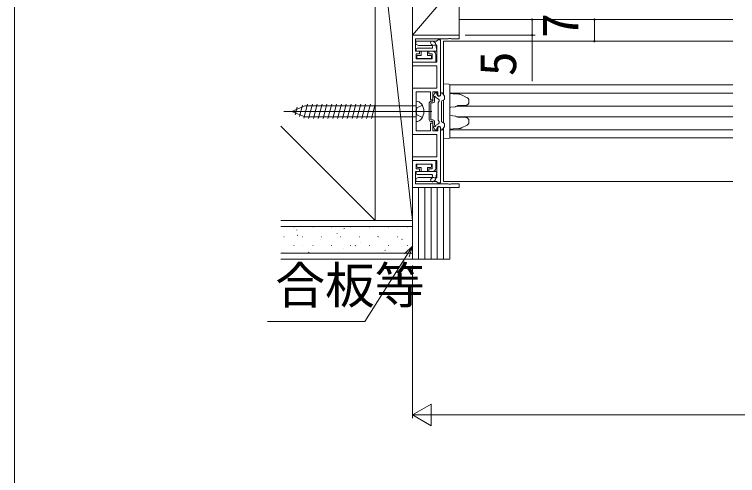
# Model space of a CAD drawing. Units: millimetres, scale not verified. Extents: x -2376 to -396, y -1680 to 1510.
# Drawn here: x -2376 to -2143.6, y 625.1 to 773.2 of the extents above; entities that cross this region are included whole.
import ezdxf
from ezdxf.enums import TextEntityAlignment as Align

# ---------------------------------------------------------------- set-up
doc = ezdxf.new("R2010")
doc.units = ezdxf.units.MM
doc.header["$LTSCALE"] = 8
doc.linetypes.add('CHAIN2', pattern=[12, 9, -1, 1, -1])
doc.linetypes.add('DASHED3', pattern=[4, 3, -1])
for name, color, linetype, lineweight in [('0-2_YKK_ZWAK', 7, 'Continuous', 9), ('0-3_YKK_11', 7, 'Continuous', 9), ('0-4_YKK_12', 2, 'Continuous', 9), ('0-6_YSS_K', 3, 'Continuous', 9), ('0-7_YKK_13', 4, 'Continuous', 9), ('0-8_YKK_D', 6, 'Continuous', 9)]:
    doc.layers.add(name, color=color, linetype=linetype, lineweight=lineweight)
doc.styles.add('ＭＳ ゴシック', font='')
doc.styles.get('ＭＳ ゴシック').set_extended_font_data('MS Gothic')

msp = doc.modelspace()

# ---------------------------------------------------------------- linework, layer by layer
at = {"layer": '0-2_YKK_ZWAK'}
msp.add_line((-2376, -1680), (-2376, 1440), dxfattribs=at)
at = {"layer": '0-3_YKK_11'}
for p, q in [((-2248.091, 757.899), (-2248.091, 766.599)), ((-2248.091, 766.599), (-2233.091, 766.599)), ((-2247.091, 765.399), (-2247.091, 761.399)), ((-2236.549, 765.399), (-2247.091, 765.399)), ((-2240.383, 764.599), (-2240.087, 764.849)), ((-2240.087, 764.849), (-2239.791, 765.099)), ((-2239.791, 765.099), (-2239.091, 765.099)), ((-2239.091, 765.099), (-2239.091, 747.1)), ((-2236.366, 765.519), (-2236.549, 765.399)), ((-2235.816, 765.519), (-2236.366, 765.519)), ((-2235.633, 765.399), (-2235.816, 765.519)), ((-2233.091, 765.399), (-2235.633, 765.399)), ((-2233.091, 766.599), (-2233.091, 765.399)), ((-2246.991, 764.599), (-2240.383, 764.599)), ((-2246.991, 763.699), (-2246.991, 764.599)), ((-2246.179, 763.309), (-2246.991, 763.699)), ((-2245.804, 763.309), (-2246.179, 763.309)), ((-2245.179, 763.309), (-2245.804, 763.309)), ((-2244.804, 763.309), (-2245.179, 763.309)), ((-2244.179, 763.309), (-2244.804, 763.309)), ((-2243.804, 763.309), (-2244.179, 763.309)), ((-2243.179, 763.309), (-2243.804, 763.309)), ((-2242.804, 763.309), (-2243.179, 763.309)), ((-2242.179, 763.309), (-2242.804, 763.309)), ((-2241.804, 763.309), (-2242.179, 763.309)), ((-2241.16, 763.324), (-2241.804, 763.309)), ((-2240.962, 763.399), (-2241.16, 763.324)), ((-2240.291, 763.399), (-2240.962, 763.399)), ((-2240.291, 757.899), (-2240.291, 763.399)), ((-2247.091, 761.399), (-2245.791, 761.399)), ((-2246.891, 760.599), (-2246.891, 758.999)), ((-2245.791, 760.599), (-2246.891, 760.599)), ((-2245.791, 761.399), (-2245.791, 760.599)), ((-2242.791, 761.399), (-2241.591, 761.399)), ((-2242.791, 760.599), (-2242.791, 761.399)), ((-2241.691, 760.599), (-2242.791, 760.599)), ((-2241.691, 758.999), (-2241.691, 760.599)), ((-2240.591, 760.4), (-2240.591, 757.899)), ((-2240.591, 757.899), (-2248.091, 757.899)), ((-2248.091, 757.899), (-2240.291, 757.899)), ((-2248.091, 756.7), (-2248.091, 757.899)), ((-2246.891, 758.999), (-2241.691, 758.999)), ((-2240.291, 756.7), (-2248.091, 756.7)), ((-2240.291, 749.549), (-2240.291, 756.7)), ((-2248.091, 749.549), (-2240.291, 749.549)), ((-2248.091, 734.649), (-2248.091, 749.549)), ((-2246.891, 748.349), (-2246.891, 742.558)), ((-2242.291, 748.349), (-2246.891, 748.349)), ((-2242.291, 745.849), (-2242.291, 748.349)), ((-2241.491, 748.349), (-2241.491, 745.849)), ((-2239.891, 748.349), (-2241.491, 748.349)), ((-2239.891, 747.1), (-2239.891, 748.349)), ((-2239.091, 747.1), (-2239.891, 747.1)), ((-2241.491, 745.849), (-2242.291, 745.849)), ((-2246.891, 742.558), (-2247.011, 742.374)), ((-2247.011, 742.374), (-2247.011, 741.824)), ((-2247.011, 741.824), (-2246.891, 741.641)), ((-2246.891, 741.641), (-2246.891, 735.849)), ((-2242.291, 738.349), (-2241.491, 738.349)), ((-2242.291, 735.849), (-2242.291, 738.349)), ((-2241.491, 738.349), (-2241.491, 735.849)), ((-2239.891, 737.099), (-2239.091, 737.099)), ((-2239.891, 735.849), (-2239.891, 737.099)), ((-2239.091, 737.099), (-2239.091, 719.099)), ((-2240.291, 734.649), (-2248.091, 734.649)), ((-2246.891, 735.849), (-2242.291, 735.849)), ((-2241.491, 735.849), (-2239.891, 735.849)), ((-2240.291, 727.499), (-2240.291, 734.649)), ((-2248.091, 727.499), (-2240.291, 727.499)), ((-2248.091, 726.299), (-2248.091, 727.499)), ((-2248.091, 726.299), (-2248.091, 717.6)), ((-2240.591, 726.299), (-2248.091, 726.299)), ((-2240.291, 726.299), (-2248.091, 726.299)), ((-2246.891, 725.199), (-2241.691, 725.199)), ((-2246.891, 723.599), (-2246.891, 725.199)), ((-2241.691, 725.199), (-2241.691, 723.599)), ((-2240.591, 723.799), (-2240.591, 726.299)), ((-2240.291, 720.799), (-2240.291, 726.299)), ((-2247.091, 722.799), (-2245.791, 722.799)), ((-2247.091, 718.799), (-2247.091, 722.799)), ((-2245.791, 723.599), (-2246.891, 723.599)), ((-2245.791, 722.799), (-2245.791, 723.599)), ((-2242.791, 723.599), (-2242.791, 722.799)), ((-2241.691, 723.599), (-2242.791, 723.599)), ((-2242.791, 722.799), (-2241.591, 722.799)), ((-2246.991, 720.499), (-2246.179, 720.89)), ((-2246.991, 719.599), (-2246.991, 720.499)), ((-2246.179, 720.89), (-2245.804, 720.89)), ((-2245.804, 720.89), (-2245.179, 720.89)), ((-2245.179, 720.89), (-2244.804, 720.89)), ((-2244.804, 720.89), (-2244.179, 720.89)), ((-2244.179, 720.89), (-2243.804, 720.89)), ((-2243.804, 720.89), (-2243.179, 720.89)), ((-2243.179, 720.89), (-2242.804, 720.89)), ((-2242.804, 720.89), (-2242.179, 720.89)), ((-2242.179, 720.89), (-2241.804, 720.89)), ((-2241.804, 720.89), (-2241.16, 720.874)), ((-2241.16, 720.874), (-2240.962, 720.799)), ((-2240.962, 720.799), (-2240.291, 720.799)), ((-2236.549, 718.799), (-2247.091, 718.799)), ((-2240.383, 719.599), (-2246.991, 719.599)), ((-2240.087, 719.349), (-2240.383, 719.599)), ((-2239.791, 719.099), (-2240.087, 719.349)), ((-2239.091, 719.099), (-2239.791, 719.099)), ((-2236.366, 718.68), (-2236.549, 718.799)), ((-2235.816, 718.68), (-2236.366, 718.68)), ((-2235.633, 718.799), (-2235.816, 718.68)), ((-2233.091, 718.799), (-2235.633, 718.799)), ((-2233.091, 717.6), (-2233.091, 718.799)), ((-2248.091, 717.6), (-2233.091, 717.6))]:
    msp.add_line(p, q, dxfattribs=at)
for centre, start, end in [((-2241.591, 760.4), 0, 89.99998), ((-2241.591, 723.799), 270, 359.99998)]:
    msp.add_arc(centre, 1, start, end, dxfattribs=at)
at = {"layer": '0-4_YKK_12'}
for p, q in [((-2145.091, 764.599), (-2238.091, 764.599)), ((-2238.091, 764.599), (-2238.091, 750.899)), ((-2236.11, 750.599), (-2145.091, 750.599)), ((-2236.091, 747.999), (-2145.091, 747.999)), ((-2233.878, 743.799), (-2145.091, 743.799)), ((-2233.877, 740.399), (-2145.091, 740.399)), ((-2236.091, 736.199), (-2145.091, 736.199)), ((-2238.091, 733.299), (-2238.091, 719.599)), ((-2236.11, 733.599), (-2145.091, 733.599)), ((-2145.091, 719.599), (-2238.091, 719.599))]:
    msp.add_line(p, q, dxfattribs=at)
at = {"layer": '0-6_YSS_K'}
for p, q in [((-2260.091, 812.099), (-2248.091, 707.099)), ((-2260.091, 707.099), (-2260.091, 812.099)), ((-2248.091, 694.599), (-2248.091, 812.099)), ((-2233.091, 771.599), (-2145.091, 771.599)), ((-2290.37, 737.379), (-2260.091, 707.099)), ((-2236.091, 717.6), (-2248.091, 717.6)), ((-2246.091, 694.599), (-2246.091, 717.6)), ((-2244.091, 694.599), (-2244.091, 717.6)), ((-2242.091, 694.599), (-2242.091, 717.6)), ((-2240.091, 694.599), (-2240.091, 717.6)), ((-2238.091, 694.599), (-2238.091, 717.6)), ((-2236.091, 694.599), (-2236.091, 717.6)), ((-2260.091, 707.099), (-2290.37, 707.099)), ((-2260.091, 707.099), (-2248.091, 707.099)), ((-2290.37, 705.099), (-2248.091, 705.099)), ((-2286.221, 705.011), (-2286.121, 705.011)), ((-2280.141, 705.011), (-2280.041, 705.011)), ((-2274.061, 705.011), (-2273.961, 705.011)), ((-2270.127, 704.345), (-2269.96, 704.455)), ((-2267.981, 705.011), (-2267.881, 705.011)), ((-2261.901, 705.011), (-2261.801, 705.011)), ((-2255.821, 705.011), (-2255.721, 705.011)), ((-2249.741, 705.011), (-2249.641, 705.011)), ((-2285.261, 704), (-2285.242, 704.007)), ((-2285.111, 702.263), (-2284.944, 702.373)), ((-2272.242, 702.928), (-2272.224, 702.935)), ((-2252.984, 704.066), (-2252.965, 704.073)), ((-2289.451, 701.78), (-2289.351, 701.78)), ((-2283.371, 701.78), (-2283.271, 701.78)), ((-2277.729, 700.986), (-2277.71, 700.992)), ((-2277.291, 701.78), (-2277.191, 701.78)), ((-2271.211, 701.78), (-2271.111, 701.78)), ((-2265.131, 701.78), (-2265.031, 701.78)), ((-2264.71, 699.914), (-2264.691, 699.921)), ((-2259.224, 701.856), (-2259.205, 701.863)), ((-2259.051, 701.78), (-2258.951, 701.78)), ((-2252.971, 701.78), (-2252.871, 701.78)), ((-2251.533, 700.98), (-2251.367, 701.091)), ((-2286.221, 699.03), (-2286.121, 699.03)), ((-2283.309, 699.009), (-2283.29, 699.016)), ((-2280.141, 699.03), (-2280.041, 699.03)), ((-2274.061, 699.03), (-2273.961, 699.03)), ((-2270.291, 697.938), (-2270.272, 697.944)), ((-2267.981, 699.03), (-2267.881, 699.03)), ((-2266.517, 698.898), (-2266.35, 699.009)), ((-2261.901, 699.03), (-2261.801, 699.03)), ((-2256.912, 697.42), (-2256.745, 697.531)), ((-2255.821, 699.03), (-2255.721, 699.03)), ((-2251.692, 698.842), (-2251.673, 698.849)), ((-2249.741, 699.03), (-2249.641, 699.03)), ((-2248.091, 696.599), (-2290.37, 696.599)), ((-2289.549, 696.8), (-2289.53, 696.806)), ((-2281.501, 696.816), (-2281.334, 696.927)), ((-2257.272, 696.866), (-2257.253, 696.872)), ((-2248.091, 694.599), (-2290.37, 694.599)), ((-2236.091, 694.599), (-2248.091, 694.599))]:
    msp.add_line(p, q, dxfattribs=at)
msp.add_lwpolyline([(-2233.091, 784.099), (-2248.091, 766.599), (-2233.091, 766.599)], close=True, dxfattribs=at)
at = {"layer": '0-7_YKK_13'}
for p, q in [((-2241.876, 762.399), (-2246.541, 762.399)), ((-2241.82, 763.55), (-2242.032, 763.718)), ((-2241.713, 763.377), (-2241.583, 762.761)), ((-2240.826, 764.167), (-2241.35, 764.581)), ((-2240.719, 763.993), (-2240.248, 761.761)), ((-2246.841, 762.099), (-2246.841, 761.699)), ((-2246.541, 761.399), (-2240.541, 761.399)), ((-2245.291, 760.099), (-2246.341, 760.099)), ((-2245.291, 761.399), (-2245.291, 760.099)), ((-2243.291, 760.099), (-2243.291, 761.399)), ((-2243.291, 760.099), (-2242.241, 760.099)), ((-2246.641, 759.799), (-2246.641, 759.399)), ((-2246.341, 759.099), (-2242.241, 759.099)), ((-2241.941, 759.799), (-2241.941, 759.399)), ((-2238.091, 750.899), (-2238.091, 749.901)), ((-2236.373, 750.794), (-2238.091, 750.899)), ((-2238.091, 749.901), (-2238.091, 747.419)), ((-2241.491, 745.349), (-2241.491, 746.819)), ((-2241.451, 746.969), (-2240.885, 747.949)), ((-2240.991, 745.349), (-2240.991, 746.47)), ((-2239.689, 746.075), (-2240.651, 746.63)), ((-2240.625, 748.099), (-2240.391, 748.099)), ((-2240.191, 747.499), (-2240.191, 747.899)), ((-2238.991, 747.499), (-2238.991, 747.899)), ((-2238.657, 748.099), (-2238.791, 748.099)), ((-2237.831, 746.969), (-2238.397, 747.949)), ((-2237.791, 746.1), (-2237.791, 746.819)), ((-2234.961, 747.73), (-2236.091, 747.799)), ((-2233.134, 747.619), (-2234.961, 747.73)), ((-2232.346, 747.411), (-2230.511, 746.475)), ((-2286.891, 742.099), (-2282.666, 743.849)), ((-2283.397, 744.142), (-2284.383, 740.465)), ((-2281.776, 744.399), (-2282.985, 739.886)), ((-2246.891, 743.849), (-2282.666, 743.849)), ((-2280.223, 744.399), (-2281.455, 739.799)), ((-2278.67, 744.399), (-2279.902, 739.799)), ((-2277.117, 744.399), (-2278.349, 739.799)), ((-2275.564, 744.399), (-2276.796, 739.799)), ((-2274.011, 744.399), (-2275.244, 739.799)), ((-2272.458, 744.399), (-2273.691, 739.799)), ((-2270.905, 744.399), (-2272.138, 739.799)), ((-2269.352, 744.399), (-2270.585, 739.799)), ((-2267.799, 744.399), (-2269.032, 739.799)), ((-2266.246, 744.399), (-2267.479, 739.799)), ((-2264.693, 744.399), (-2265.926, 739.799)), ((-2263.141, 744.399), (-2264.373, 739.799)), ((-2261.588, 744.399), (-2262.82, 739.799)), ((-2260.035, 744.399), (-2261.267, 739.799)), ((-2246.891, 738.849), (-2246.891, 745.349)), ((-2242.691, 739.349), (-2242.691, 744.849)), ((-2241.491, 745.349), (-2242.191, 745.349)), ((-2242.191, 739.349), (-2242.191, 744.849)), ((-2241.491, 744.849), (-2242.191, 744.849)), ((-2239.791, 744.9), (-2239.506, 745.392)), ((-2239.791, 739.299), (-2239.791, 744.9)), ((-2238.791, 745.176), (-2238.791, 739.023)), ((-2237.941, 745.84), (-2238.641, 745.436)), ((-2238.091, 745.753), (-2238.091, 738.445)), ((-2233.464, 743.945), (-2231.239, 743.984)), ((-2229.929, 745.638), (-2229.929, 745.002)), ((-2286.891, 742.099), (-2282.666, 740.349)), ((-2285.144, 743.418), (-2285.78, 741.044)), ((-2246.891, 740.349), (-2282.666, 740.349)), ((-2241.491, 739.349), (-2242.191, 739.349)), ((-2239.791, 739.299), (-2239.506, 738.807)), ((-2231.239, 740.214), (-2233.462, 740.253)), ((-2229.929, 739.197), (-2229.929, 738.561)), ((-2241.491, 738.849), (-2242.191, 738.849)), ((-2241.491, 737.38), (-2241.491, 738.849)), ((-2241.451, 737.23), (-2240.885, 736.249)), ((-2240.991, 737.729), (-2240.991, 738.849)), ((-2239.689, 738.123), (-2240.651, 737.569)), ((-2237.941, 738.359), (-2238.641, 738.763)), ((-2237.831, 737.23), (-2238.397, 736.249)), ((-2238.091, 736.78), (-2238.091, 734.298)), ((-2237.791, 738.099), (-2237.791, 737.38)), ((-2240.625, 736.099), (-2240.391, 736.099)), ((-2240.191, 736.7), (-2240.191, 736.299)), ((-2238.991, 736.7), (-2238.991, 736.299)), ((-2238.657, 736.099), (-2238.791, 736.099)), ((-2236.091, 736.399), (-2234.961, 736.468)), ((-2234.961, 736.468), (-2233.134, 736.58)), ((-2246.641, 724.399), (-2246.641, 724.799)), ((-2246.541, 722.799), (-2240.541, 722.799)), ((-2246.341, 725.099), (-2242.241, 725.099)), ((-2245.291, 724.099), (-2246.341, 724.099)), ((-2245.291, 722.799), (-2245.291, 724.099)), ((-2243.291, 724.099), (-2242.241, 724.099)), ((-2243.291, 724.099), (-2243.291, 722.799)), ((-2241.941, 724.399), (-2241.941, 724.799)), ((-2246.841, 722.099), (-2246.841, 722.499)), ((-2241.876, 721.799), (-2246.541, 721.799)), ((-2241.82, 720.648), (-2242.032, 720.481)), ((-2241.713, 720.822), (-2241.583, 721.437)), ((-2240.719, 720.205), (-2240.248, 722.437)), ((-2240.826, 720.032), (-2241.35, 719.618))]:
    msp.add_line(p, q, dxfattribs=at)
at = {"layer": '0-7_YKK_13', "linetype": 'DASHED3'}
for p, q in [((-2244.899, 744.049), (-2246.619, 743.192)), ((-2246.891, 742.099), (-2246.619, 743.192)), ((-2246.891, 742.099), (-2246.619, 741.007)), ((-2244.899, 740.149), (-2246.619, 741.007))]:
    msp.add_line(p, q, dxfattribs=at)
at = {"layer": '0-7_YKK_13', "linetype": 'CHAIN2'}
msp.add_line((-2241.891, 742.099), (-2289.391, 742.099), dxfattribs=at)
at = {"layer": '0-7_YKK_13'}
for points in [[(-2236.091, 733.704), (-2236.091, 734.402), (-2236.091, 749.796), (-2236.091, 750.495)], [(-2233.134, 747.619), (-2233.02, 747.609), (-2232.821, 747.576), (-2232.63, 747.526), (-2232.451, 747.46), (-2232.346, 747.411)], [(-2230.511, 746.475), (-2230.428, 746.429), (-2230.302, 746.342), (-2230.193, 746.246), (-2230.103, 746.142), (-2230.032, 746.031), (-2229.979, 745.917), (-2229.946, 745.8), (-2229.93, 745.683), (-2229.929, 745.638)], [(-2233.454, 743.949), (-2233.56, 743.916), (-2233.818, 743.824), (-2234.058, 743.718), (-2234.236, 743.625)], [(-2229.929, 745.002), (-2229.932, 744.928), (-2229.952, 744.813), (-2229.988, 744.701), (-2230.04, 744.594), (-2230.107, 744.492), (-2230.19, 744.395), (-2230.288, 744.305), (-2230.402, 744.223), (-2230.532, 744.15), (-2230.676, 744.088), (-2230.834, 744.039), (-2231.004, 744.004), (-2231.182, 743.986), (-2231.239, 743.984)], [(-2234.35, 743.587), (-2235.772, 743.423), (-2236.09, 743.383)], [(-2236.091, 740.816), (-2235.126, 740.698), (-2234.35, 740.612)], [(-2234.236, 740.574), (-2234.128, 740.515), (-2233.899, 740.408), (-2233.654, 740.314), (-2233.454, 740.251)], [(-2231.239, 740.214), (-2231.134, 740.21), (-2230.953, 740.186), (-2230.778, 740.144), (-2230.615, 740.086), (-2230.466, 740.013), (-2230.333, 739.928), (-2230.22, 739.833), (-2230.125, 739.73), (-2230.049, 739.621), (-2229.991, 739.506), (-2229.953, 739.39), (-2229.932, 739.272), (-2229.929, 739.197)], [(-2230.511, 737.724), (-2232.346, 736.788), (-2232.439, 736.744), (-2232.605, 736.68), (-2232.785, 736.63), (-2232.977, 736.596), (-2233.134, 736.58)], [(-2229.929, 738.561), (-2229.932, 738.487), (-2229.952, 738.372), (-2229.988, 738.26), (-2230.04, 738.153), (-2230.107, 738.051), (-2230.19, 737.956), (-2230.288, 737.867), (-2230.402, 737.786), (-2230.511, 737.724)], [(-2238.091, 734.298), (-2238.091, 733.299), (-2236.373, 733.404)]]:
    msp.add_lwpolyline(points, dxfattribs=at)
for centre, radius, start, end in [((-2241.691, 764.149), 0.55, 51.66687, 231.66687), ((-2246.541, 762.099), 0.3, 90, 180), ((-2241.876, 762.699), 0.3, 270, 11.91945), ((-2242.006, 763.315), 0.3, 11.91945, 51.66687), ((-2241.012, 763.931), 0.3, 11.91945, 51.66687), ((-2246.541, 761.699), 0.3, 180, 270), ((-2246.341, 759.799), 0.3, 90, 180), ((-2242.241, 759.799), 0.3, 0, 90), ((-2240.541, 761.699), 0.3, 270, 11.91945), ((-2246.341, 759.399), 0.3, 180, 270), ((-2242.241, 759.399), 0.3, 270, 0), ((-2236.391, 750.495), 0.3, 0, 86.5), ((-2241.191, 746.819), 0.3, 150, 180), ((-2240.891, 746.699), 0.25, 343.95467, 246.42181), ((-2240.625, 747.799), 0.3, 90, 150), ((-2240.391, 747.899), 0.2, 0, 90), ((-2239.591, 747.499), 0.6, 180, 0), ((-2239.939, 745.642), 0.5, 330, 60), ((-2238.791, 747.899), 0.2, 90, 180), ((-2238.657, 747.799), 0.3, 30, 90), ((-2238.091, 746.1), 0.3, 300, 0), ((-2238.091, 746.819), 0.3, 0, 30), ((-2246.879, 743.249), 2.1, 37.24916, 90.33887), ((-2248.391, 742.099), 4, 322.75082, 37.24916), ((-2242.191, 744.849), 0.5, 90, 180), ((-2241.491, 745.349), 0.5, 270, 0), ((-2238.491, 745.176), 0.3, 119.99998, 180), ((-2234.383, 743.886), 0.3, 276.36916, 299.27728), ((-2246.879, 740.949), 2.1, 269.66112, 322.75082), ((-2242.191, 739.349), 0.5, 180, 270), ((-2241.491, 738.849), 0.5, 0, 90), ((-2234.383, 740.312), 0.3, 60.7227, 83.63083), ((-2241.191, 737.38), 0.3, 180, 210), ((-2240.891, 737.499), 0.25, 113.57817, 16.04532), ((-2239.591, 736.7), 0.6, 0, 180), ((-2239.939, 738.556), 0.5, 300, 30), ((-2238.491, 739.023), 0.3, 180, 239.99998), ((-2238.091, 738.099), 0.3, 0, 60), ((-2238.091, 737.38), 0.3, 330, 0), ((-2240.625, 736.399), 0.3, 210, 270), ((-2240.391, 736.299), 0.2, 270, 0), ((-2238.791, 736.299), 0.2, 180, 270), ((-2238.657, 736.399), 0.3, 270, 330), ((-2236.391, 733.704), 0.3, 273.49998, 0), ((-2246.541, 722.499), 0.3, 90, 180), ((-2246.341, 724.799), 0.3, 90, 180), ((-2246.341, 724.399), 0.3, 180, 270), ((-2242.241, 724.799), 0.3, 0, 90), ((-2242.241, 724.399), 0.3, 270, 0), ((-2240.541, 722.499), 0.3, 348.08054, 90), ((-2246.541, 722.099), 0.3, 180, 270), ((-2241.691, 720.049), 0.55, 128.33311, 308.33311), ((-2241.876, 721.499), 0.3, 348.08054, 90), ((-2242.006, 720.884), 0.3, 308.33311, 348.08054), ((-2241.012, 720.267), 0.3, 308.33311, 348.08054)]:
    msp.add_arc(centre, radius, start, end, dxfattribs=at)
at = {"layer": '0-8_YKK_D'}
for p, q in [((-2209.604, 771.599), (-2209.604, 766.599)), ((-2189.591, 771.599), (-2189.591, 764.599)), ((-2231.091, 766.599), (-2208.604, 766.599)), ((-2209.604, 766.599), (-2209.604, 751.799)), ((-2250.677, 696.381), (-2248.091, 698.769)), ((-2248.091, 698.769), (-2249.907, 695.894)), ((-2248.091, 698.769), (-2249.137, 695.408)), ((-2249.907, 695.894), (-2263.363, 674.6)), ((-2248.091, 692.599), (-2248.091, 643.6)), ((-2263.363, 674.6), (-2294.658, 674.6)), ((-2248.091, 644.6), (-2242.029, 648.099)), ((-2242.029, 641.1), (-2242.029, 648.099)), ((-2248.091, 644.6), (-2235.967, 644.6)), ((-2248.091, 644.6), (-2242.029, 641.1)), ((-1780.091, 644.6), (-2241.091, 644.6))]:
    msp.add_line(p, q, dxfattribs=at)
for centre, start, end in [((-2209.604, 771.599), 90, 270), ((-2209.604, 771.599), 270, 90), ((-2189.591, 771.599), 90, 270), ((-2189.591, 771.599), 270, 90), ((-2209.604, 766.599), 90, 270), ((-2209.604, 766.599), 270, 90), ((-2189.591, 764.599), 90, 270), ((-2189.591, 764.599), 270, 90)]:
    msp.add_arc(centre, 0.212, start, end, dxfattribs=at)

# ---------------------------------------------------------------- texts
at = {"layer": '0-8_YKK_D', "color": 4, "style": 'ＭＳ ゴシック'}
for s, p in [('7', (-2191.191, 765.699)), ('5', (-2211.204, 753.399))]:
    msp.add_text(s, height=11.73, rotation=90, dxfattribs=at).set_placement(p, align=Align.BOTTOM_LEFT)
msp.add_text('合板等', height=11.73, dxfattribs=at).set_placement((-2292.163, 676.86), align=Align.BOTTOM_LEFT)

doc.saveas('drawing.dxf')
